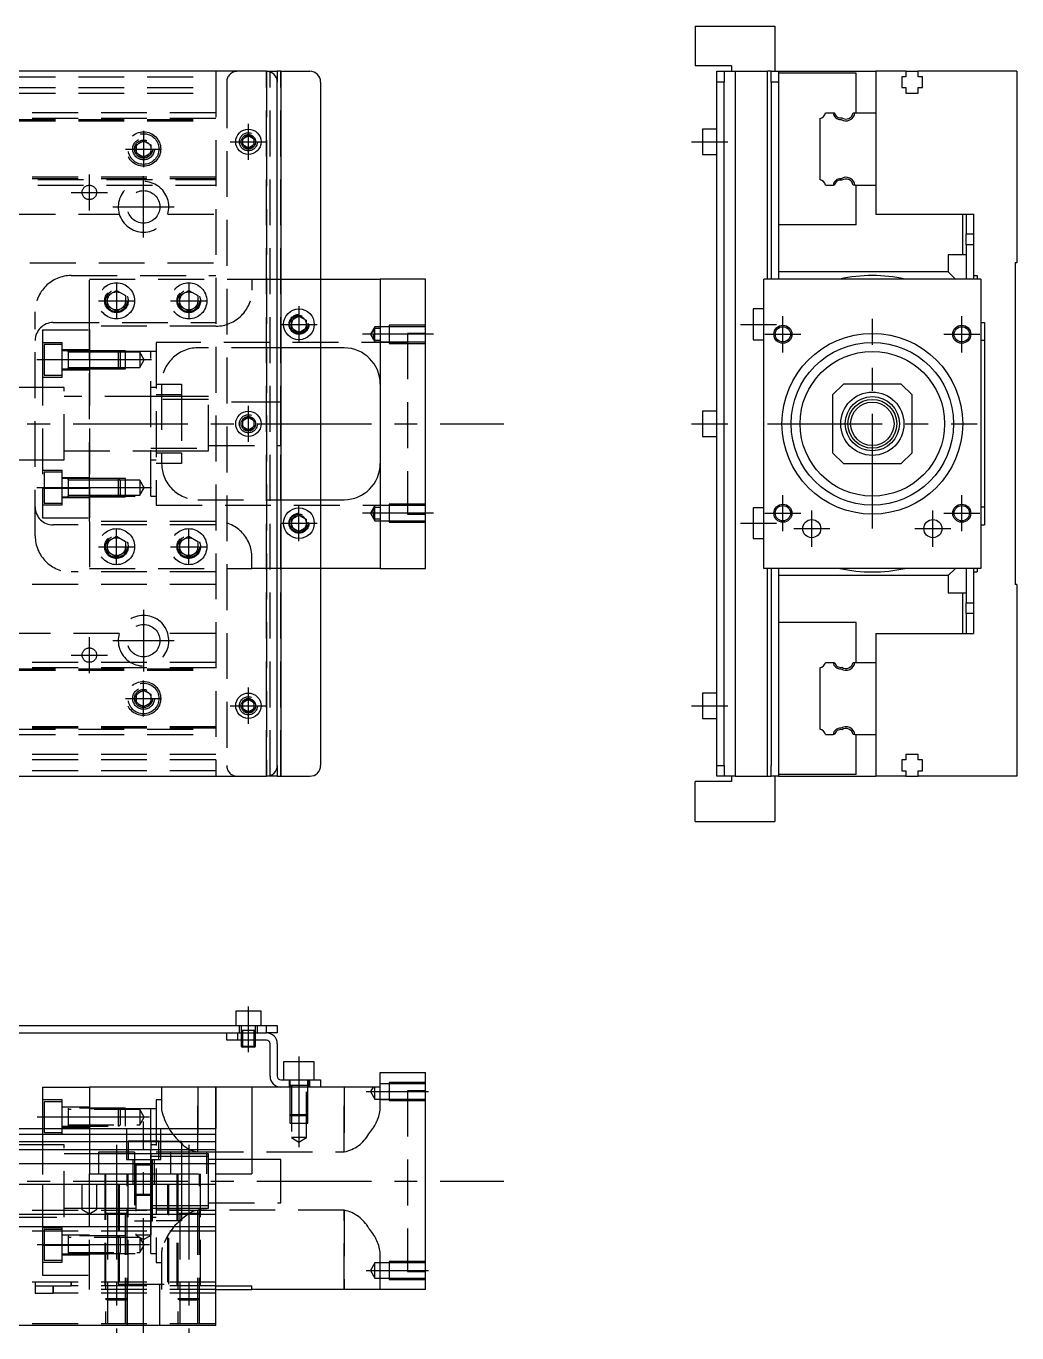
# Model space of a CAD drawing. Extents: x -29 to 639, y -285 to 112.
# Drawn here: x 364.5 to 638.7, y -251.5 to 110 of the extents above; entities that cross this region are included whole.
import ezdxf

# ---------------------------------------------------------------- set-up
doc = ezdxf.new("R2010")
doc.units = 0
doc.linetypes.add('CENTER', pattern=[50.8, 31.75, -6.35, 6.35, -6.35])
doc.linetypes.add('DASHED', pattern=[19.05, 12.7, -6.35])
doc.layers.get('0').update_dxf_attribs({"linetype": 'CONTINUOUS'})
doc.layers.add('CENTER', color=1, linetype='CENTER')

msp = doc.modelspace()

# ---------------------------------------------------------------- linework, layer by layer
at = {"color": 7, "linetype": 'CONTINUOUS'}
for p, q in [((549.68, 110), (549.68, 99)), ((549.68, 110), (571.68, 110)), ((571.68, 110), (571.68, 97.5)), ((559.68, 99), (549.68, 99)), ((559.68, 99), (559.68, 97.5)), ((431, 97.5), (3, 97.5)), ((431, 97.5), (434, 97.5)), ((434, 97.5), (434, 94.5)), ((435, 97.5), (434, 97.5)), ((434, -94.5), (434, 94.5)), ((435, 97.5), (435, -97.5)), ((435, 97.5), (443, 97.5)), ((446, 94.5), (446, -94.5)), ((555.68, 97.5), (557.68, 97.5)), ((555.68, 94.5), (555.68, 97.5)), ((557.68, 94.5), (555.68, 94.5)), ((555.68, -94.5), (555.68, 94.5)), ((557.68, 97.5), (557.68, 94.5)), ((557.68, 97.5), (560.68, 97.5)), ((557.68, -94.5), (557.68, 94.5)), ((560.68, 97.5), (560.68, -97.5)), ((560.68, 97.5), (569.68, 97.5)), ((569.68, 40), (569.68, 97.5)), ((570.68, 97.5), (569.68, 97.5)), ((570.68, 97.5), (572.68, 97.5)), ((570.68, 94.5), (570.68, 97.5)), ((572.68, 94.5), (570.68, 94.5)), ((570.68, 94.5), (570.68, 40)), ((572.68, 97.5), (572.68, 94.5)), ((572.68, 97.5), (599.68, 97.5)), ((594.18, 97), (572.68, 97)), ((572.68, 94.5), (572.68, 40)), ((594.18, 86), (594.18, 97)), ((599.68, 97.5), (599.68, 86)), ((607.98, 97.5), (599.68, 97.5)), ((607.98, 96), (606.83, 96)), ((606.83, 96), (606.83, 93)), ((607.98, 97.5), (611.38, 97.5)), ((607.98, 97.5), (607.98, 96)), ((611.38, 96), (611.38, 97.5)), ((638.68, 97.5), (611.38, 97.5)), ((612.53, 96), (611.38, 96)), ((612.53, 93), (612.53, 96)), ((638.68, 97.5), (638.68, 44.5)), ((606.83, 93), (607.98, 93)), ((607.98, 93), (607.98, 91.5)), ((607.98, 91.5), (611.38, 91.5)), ((611.38, 91.5), (611.38, 93)), ((611.38, 93), (612.53, 93)), ((584.18, 84.460392), (584.18, 67.539608)), ((585.719608, 86), (587.80154, 86)), ((587.80154, 86), (588.20668, 86)), ((593.357372, 86), (593.861934, 86)), ((593.861934, 86), (599.68, 86)), ((599.68, 86), (599.68, 66)), ((599.68, 86), (599.68, 66)), ((424.5, 78.866026), (426, 79.73205)), ((426, 79.73205), (427.5, 78.866026)), ((551.68, 81.5), (551.68, 78)), ((555.68, 81.5), (551.68, 81.5)), ((424.5, 77.133974), (424.5, 78.866026)), ((426, 76.26795), (424.5, 77.133974)), ((427.5, 77.133974), (426, 76.26795)), ((427.5, 78.866026), (427.5, 77.133974)), ((551.68, 78), (551.68, 74.5)), ((551.68, 74.5), (555.68, 74.5)), ((585.719608, 66), (587.80154, 66)), ((588.20668, 66), (587.80154, 66)), ((593.861934, 66), (593.357372, 66)), ((593.861934, 66), (599.68, 66)), ((594.18, 55), (594.18, 66)), ((599.68, 66), (599.68, 58)), ((599.68, 58), (626.68, 58)), ((623.68, 46.75), (623.68, 58)), ((624.68, 58), (624.68, 52.5)), ((626.68, 58), (626.68, 41)), ((594.18, 55), (572.68, 55)), ((624.68, 52.5), (626.68, 52.5)), ((624.68, 49.5), (624.68, 52.5)), ((626.68, 49.5), (624.68, 49.5)), ((624.68, 49.5), (624.68, 40)), ((619.68, 46.75), (619.68, 42.5)), ((624.68, 46.75), (619.68, 46.75)), ((638.68, 44.5), (638.18, 44.5)), ((638.18, 44.5), (638.18, -44.5)), ((446, 40), (462.5, 40)), ((462.5, 40), (462.5, -40)), ((475, 40), (462.5, 40)), ((475, -40), (475, 40)), ((568.68, -40), (568.68, 40)), ((628.68, 40), (568.68, 40)), ((619.68, 42), (572.68, 42)), ((619.68, 42.5), (619.68, 42)), ((621.68, 40), (619.68, 42)), ((626.68, 41), (627.68, 41)), ((626.68, 41), (626.68, 40)), ((627.68, 41), (627.68, 40)), ((628.68, 40), (628.68, -40)), ((438, 28.6547), (440, 29.809402)), ((440, 29.809402), (442, 28.6547)), ((565.68, 31.75), (565.68, 27.5)), ((568.68, 31.75), (565.68, 31.75)), ((438, 26.3453), (438, 28.6547)), ((440, 25.190598), (438, 26.3453)), ((442, 26.3453), (440, 25.190598)), ((442, 28.6547), (442, 26.3453)), ((565.68, 27.5), (565.68, 23.25)), ((628.68, 28), (629.68, 28)), ((629.68, 28), (629.68, -28)), ((565.68, 23.25), (568.68, 23.25)), ((629.68, 23), (628.68, 23)), ((452.5, 21), (446, 21)), ((590.68, 11), (587.68, 8)), ((606.68, 11), (590.68, 11)), ((609.68, 8), (606.68, 11)), ((587.68, 8), (587.68, -8)), ((609.68, -8), (609.68, 8)), ((424.5, 0.866026), (426, 1.73205)), ((424.5, -0.866026), (424.5, 0.866026)), ((426, 1.73205), (427.5, 0.866026)), ((427.5, 0.866026), (427.5, -0.866026)), ((551.68, 3.5), (551.68, 0)), ((555.68, 3.5), (551.68, 3.5)), ((426, -1.73205), (424.5, -0.866026)), ((427.5, -0.866026), (426, -1.73205)), ((551.68, 0), (551.68, -3.5)), ((551.68, -3.5), (555.68, -3.5)), ((587.68, -8), (590.68, -11)), ((606.68, -11), (609.68, -8)), ((590.68, -11), (606.68, -11)), ((446, -21), (452.5, -21)), ((438, -26.3453), (440, -25.190598)), ((440, -25.190598), (442, -26.3453)), ((565.68, -23.25), (565.68, -27.5)), ((568.68, -23.25), (565.68, -23.25)), ((628.68, -23), (629.68, -23)), ((438, -28.6547), (438, -26.3453)), ((440, -29.809402), (438, -28.6547)), ((442, -28.6547), (440, -29.809402)), ((442, -26.3453), (442, -28.6547)), ((565.68, -27.5), (565.68, -31.75)), ((628.68, -28), (629.68, -28)), ((565.68, -31.75), (568.68, -31.75)), ((462.5, -40), (446, -40)), ((462.5, -40), (475, -40)), ((628.68, -40), (568.68, -40)), ((569.68, -97.5), (569.68, -40)), ((570.68, -40), (570.68, -94.5)), ((572.68, -40), (572.68, -94.5)), ((619.68, -42), (572.68, -42)), ((619.68, -42), (621.68, -40)), ((619.68, -42), (619.68, -42.5)), ((619.68, -42.5), (619.68, -46.75)), ((624.68, -40), (624.68, -49.5)), ((626.28, -39.999994), (626.28, -40.000852)), ((626.68, -40), (626.68, -41)), ((626.68, -41), (626.68, -58)), ((626.68, -41), (627.68, -41)), ((627.68, -40), (627.68, -41)), ((619.68, -46.75), (624.68, -46.75)), ((623.68, -58), (623.68, -46.75)), ((638.68, -44.5), (638.18, -44.5)), ((638.68, -44.5), (638.68, -97.5)), ((624.68, -49.5), (626.68, -49.5)), ((624.68, -52.5), (624.68, -49.5)), ((626.68, -52.5), (624.68, -52.5)), ((624.68, -52.5), (624.68, -58)), ((594.18, -55), (572.68, -55)), ((594.18, -66), (594.18, -55)), ((599.68, -58), (599.68, -66)), ((599.68, -58), (626.68, -58)), ((584.18, -67.539608), (584.18, -84.460392)), ((585.719608, -66), (587.80154, -66)), ((587.80154, -66), (588.20668, -66)), ((593.357372, -66), (593.861934, -66)), ((593.861934, -66), (599.68, -66)), ((599.68, -66), (599.68, -86)), ((599.68, -66), (599.68, -86)), ((551.68, -74.5), (551.68, -78)), ((555.68, -74.5), (551.68, -74.5)), ((424.5, -77.133974), (426, -76.26795)), ((424.5, -78.866026), (424.5, -77.133974)), ((426, -79.73205), (424.5, -78.866026)), ((426, -76.26795), (427.5, -77.133974)), ((427.5, -78.866026), (426, -79.73205)), ((427.5, -77.133974), (427.5, -78.866026)), ((551.68, -78), (551.68, -81.5)), ((551.68, -81.5), (555.68, -81.5)), ((585.719608, -86), (587.80154, -86)), ((588.20668, -86), (587.80154, -86)), ((593.861934, -86), (593.357372, -86)), ((593.861934, -86), (599.68, -86)), ((594.18, -97), (594.18, -86)), ((599.68, -86), (599.68, -97.5)), ((607.98, -93), (606.83, -93)), ((606.83, -93), (606.83, -96)), ((611.38, -91.5), (607.98, -91.5)), ((607.98, -91.5), (607.98, -93)), ((611.38, -93), (611.38, -91.5)), ((612.53, -93), (611.38, -93)), ((612.53, -96), (612.53, -93)), ((3, -97.5), (431, -97.5)), ((434, -97.5), (431, -97.5)), ((434, -94.5), (434, -97.5)), ((434, -97.5), (435, -97.5)), ((435, -97.5), (443, -97.5)), ((555.68, -94.5), (557.68, -94.5)), ((555.68, -97.5), (555.68, -94.5)), ((557.68, -97.5), (555.68, -97.5)), ((557.68, -94.5), (557.68, -97.5)), ((560.68, -97.5), (557.68, -97.5)), ((559.68, -97.5), (559.68, -99)), ((560.68, -97.5), (569.68, -97.5)), ((569.68, -97.5), (570.68, -97.5)), ((570.68, -97.5), (570.68, -94.5)), ((572.68, -97.5), (570.68, -97.5)), ((571.68, -97.5), (571.68, -110)), ((572.68, -94.5), (572.68, -97.5)), ((594.18, -97), (572.68, -97)), ((572.68, -97.5), (599.68, -97.5)), ((607.98, -97.5), (599.68, -97.5)), ((606.83, -96), (607.98, -96)), ((607.98, -96), (607.98, -97.5)), ((607.98, -97.5), (611.38, -97.5)), ((611.38, -97.5), (611.38, -96)), ((611.38, -96), (612.53, -96)), ((638.68, -97.5), (611.38, -97.5)), ((549.68, -110), (549.68, -99)), ((559.68, -99), (549.68, -99)), ((549.68, -110), (571.68, -110)), ((429.5, -162.49), (422.5, -162.49)), ((422.5, -162.49), (422.5, -166.49)), ((429.5, -166.49), (429.5, -162.49)), ((317, -166.49), (431, -166.49)), ((317, -168.49), (423, -168.49)), ((420, -170.49), (420, -168.49)), ((423, -168.49), (431, -168.49)), ((423, -168.49), (423, -170.49)), ((423, -168.49), (431, -168.49)), ((431, -168.49), (431, -166.49)), ((431, -166.49), (434, -166.49)), ((434, -168.49), (431, -168.49)), ((434, -166.49), (434, -168.49)), ((423, -170.49), (420, -170.49)), ((431, -170.49), (423, -170.49)), ((424, -170.49002), (424, -172.14)), ((424, -172.14), (428, -172.14)), ((424, -172.14), (424.35, -172.49)), ((427.65, -172.49), (424.35, -172.49)), ((427.65, -172.49), (428, -172.14)), ((428, -172.14), (428, -170.49002)), ((432, -180.49), (432, -171.49)), ((434, -171.49), (434, -180.49)), ((444.25, -176.49), (435.75, -176.49)), ((435.75, -176.49), (435.75, -181.49)), ((444.25, -181.49), (444.25, -176.49)), ((462.5, -179.49), (475, -179.49)), ((462.5, -183.49), (462.5, -179.49)), ((475, -239.49), (475, -179.49)), ((369, -183.49), (382, -183.49)), ((369, -183.49), (369, -191.70658)), ((382, -183.49), (382, -194.99)), ((417, -183.49), (382, -183.49)), ((417, -194.99), (417, -183.49)), ((427, -183.49), (417, -183.49)), ((427, -183.49), (427, -207.49)), ((435, -183.49), (427, -183.49)), ((435, -181.49), (443, -181.49)), ((443, -183.49), (435, -183.49)), ((443, -183.49), (443, -181.49)), ((443, -181.49), (446, -181.49)), ((446, -183.49), (443, -183.49)), ((446, -181.49), (446, -183.49)), ((462.5, -183.49), (446, -183.49)), ((310.5, -194.99), (417, -194.99)), ((369, -191.70658), (369, -194.99)), ((369, -191.70658), (382, -191.70658)), ((417, -249.49), (417, -194.99)), ((310.5, -196.529608), (417, -196.529608)), ((417, -198.61154), (310.5, -198.61154)), ((417, -200.826666), (310.5, -200.826666)), ((399, -201.989994), (399, -216.990006)), ((310.5, -204.671934), (417, -204.671934)), ((400.5, -202.74), (399, -202.74)), ((401.25, -202.74), (400.5, -202.74)), ((404.5, -202.74), (401.25, -202.74)), ((407.5, -202.74), (404.5, -202.74)), ((414.5, -202.74), (407.5, -202.74)), ((415, -202.74), (414.5, -202.74)), ((399, -209.49), (399, -216.990006)), ((417, -207.49), (427, -207.49)), ((417, -210.49), (17, -210.49)), ((399, -216.24), (415, -216.24)), ((417, -218.79), (17, -218.79)), ((417, -222.19), (17, -222.19)), ((417, -238.49), (427, -238.49)), ((427, -239.49), (427, -238.49)), ((417, -239.49), (427, -239.49)), ((475, -239.49), (427, -239.49)), ((417, -249.49), (17, -249.49))]:
    msp.add_line(p, q, dxfattribs=at)
at = {"color": 3, "linetype": 'DASHED'}
for p, q in [((17, 96), (417, 96)), ((417, 97.5), (417, -97.5)), ((420, 94.5), (420, -94.5)), ((431, -97.5), (431, 97.5)), ((431, 97.5), (431, -97.5)), ((432, -97.5), (432, 97.5)), ((435, -97.5), (435, 97.5)), ((17, 93), (417, 93)), ((17, 91.5), (417, 91.5)), ((17, 84.204452), (417, 84.204452)), ((17, 84.2), (417, 84.2)), ((17, 83.8), (417, 83.8)), ((417, 86), (291.5, 86)), ((417, 84.460392), (291.5, 84.460392)), ((394.5, 76), (394.518502, 76.303588)), ((395, 77.1547), (397, 78.309402)), ((395, 74.8453), (395, 77.1547)), ((397, 78.309402), (399, 77.1547)), ((399, 77.1547), (399, 74.8453)), ((424, 78), (424.030168, 78.346066)), ((397, 73.690598), (395, 74.8453)), ((399, 74.8453), (397, 73.690598)), ((417, 68.2), (17, 68.2)), ((417, 67.8), (17, 67.8)), ((417, 67.795548), (17, 67.795548)), ((291.5, 67.539608), (417, 67.539608)), ((291.5, 66), (417, 66)), ((283.708204, 58), (390.291796, 58)), ((403.708204, 58), (417, 58)), ((22.640312, 44.5), (417, 44.5)), ((377, 41), (417, 41)), ((382, 27), (382, 40)), ((382, 40), (427, 40)), ((427, 40), (427, 37)), ((427, 40), (434, 40)), ((434, 40), (446, 40)), ((387, 35.443376), (389.5, 36.886752)), ((389.5, 36.886752), (392, 35.443376)), ((407, 35.443376), (409.5, 36.886752)), ((409.5, 36.886752), (412, 35.443376)), ((386.5, 34), (386.520026, 34.346056)), ((387, 32.556624), (387, 35.443376)), ((389.5, 31.113248), (387, 32.556624)), ((392, 32.556624), (389.5, 31.113248)), ((392, 35.443376), (392, 32.556624)), ((406.5, 34), (406.520026, 34.346056)), ((407, 32.556624), (407, 35.443376)), ((409.5, 31.113248), (407, 32.556624)), ((412, 32.556624), (409.5, 31.113248)), ((412, 35.443376), (412, 32.556624)), ((367, -31), (367, 31)), ((369, 26), (382, 26)), ((369, 26), (369, 17.78342)), ((372, 28), (417, 28)), ((417, 27), (382, 27)), ((382, 17.78342), (382, 27)), ((382, 26), (382, 17.78342)), ((442.483582, 27.786038), (442.5, 27.5)), ((461, 26.848738), (459.787564, 24.748738)), ((460.560666, 25.226886), (460.663852, 25.611128)), ((460.663852, 25.611128), (460.802956, 25.985522)), ((460.802956, 25.985522), (461, 26.435254)), ((461, 26.435254), (461, 26.848738)), ((465, 26.848738), (461, 26.848738)), ((461, 23.06222), (461, 26.435794)), ((461, 26.435254), (462.5, 26.435254)), ((465, 27.248732), (465, 22.248742)), ((475, 27.248732), (465, 27.248732)), ((475, 26.848738), (465, 26.848738)), ((374.5, 22.42767), (369, 22.42767)), ((369.5, 21.92767), (369.5, 13.42767)), ((374.5, 21.92767), (369.5, 21.92767)), ((374.5, 12.92767), (374.5, 22.42767)), ((400.5, 22.5), (400.5, -22.5)), ((470, 22.5), (400.5, 22.5)), ((459.787564, 24.748738), (461, 22.648738)), ((461, 22.648738), (461, 23.06222)), ((462.5, 23.06222), (461, 23.06222)), ((461, 22.648738), (465, 22.648738)), ((465, 22.648738), (475, 22.648738)), ((465, 22.248742), (475, 22.248742)), ((470, 25), (470, -25)), ((475, 25), (470, 25)), ((382, 20.42767), (374.5, 20.42767)), ((376.105, 20.17767), (374.5, 20.17767)), ((381.99998, 20.17767), (376.095, 20.17767)), ((376.1, 20.177674), (376.1, 15.177664)), ((376.1, 20.17767), (376.1, 19.92022)), ((376.1, 19.920202), (376.1, 20.17767)), ((381.99998, 19.77767), (376.1, 19.77767)), ((390.1, 20.17767), (382, 20.17767)), ((390.1, 20.177664), (382, 20.177664)), ((399, 20), (382, 20)), ((399, 20), (382, 20)), ((390.5, 19.77767), (382, 19.77767)), ((390.5, 19.77767), (382, 19.77767)), ((390.1, 15.17767), (390.1, 20.17767)), ((390.5, 19.77767), (390.1, 20.17767)), ((392, 20.177664), (390.10002, 20.177664)), ((390.5, 19.77767), (390.5, 15.57767)), ((392, 19.77767), (390.50002, 19.77767)), ((392, 15.177674), (392, 20.177664)), ((396, 19.77767), (392, 19.77767)), ((396, 19.77767), (396, 15.57767)), ((397.212436, 17.67767), (396, 19.77767)), ((399, -20), (399, 20)), ((400.5, 20), (399, 20)), ((434, 21), (412, 21)), ((446, 21), (434, 21)), ((369, 17.78342), (369, -17.78342)), ((369, 17.78342), (382, 17.78342)), ((374.5, 15.17767), (376.105, 15.17767)), ((374.5, 14.92767), (382, 14.92767)), ((376.095, 15.17767), (381.99998, 15.17767)), ((376.1, 15.57767), (381.99998, 15.57767)), ((376.1, 15.17767), (376.1, 15.435118)), ((376.1, 15.435068), (376.1, 15.17767)), ((382, 17.78342), (382, -17.78342)), ((382, -17.78342), (382, 17.78342)), ((382, 15.57767), (390.5, 15.57767)), ((382, 15.57767), (390.5, 15.57767)), ((382, 15.177674), (390.1, 15.177674)), ((382, 15.17767), (390.1, 15.17767)), ((390.1, 15.17767), (390.5, 15.57767)), ((390.10002, 15.177674), (392, 15.177674)), ((390.50002, 15.57767), (392, 15.57767)), ((392, 15.57767), (396, 15.57767)), ((396, 15.57767), (397.212436, 17.67767)), ((369, 12.92767), (374.5, 12.92767)), ((369.5, 13.42767), (374.5, 13.42767)), ((400.5, 11), (407.5, 11)), ((402, 11), (402, -11)), ((407.5, 11), (407.5, 8)), ((369, 10), (359.995, 10)), ((375, 10), (369, 10)), ((375, 10), (369, 10)), ((375, -10), (375, 10)), ((375, -10), (375, 10)), ((399.005, 7.5), (375, 7.5)), ((398.995, 7.5), (375, 7.5)), ((407.5, 7.5), (398.995, 7.5)), ((399.005, 7.5), (398.995, 7.5)), ((400.5, 10), (399, 10)), ((407.5, 7.5), (399.005, 7.5)), ((407.5, 8), (400.5, 8)), ((407.5, 8), (407.5, -8)), ((415, 7.5), (407.5, 7.5)), ((415, -7.5), (415, 7.5)), ((415, 6.75), (399, 6.75)), ((434, 6), (415, 6)), ((435, 6), (434, 6)), ((435, -6), (435, 6)), ((427.973226, 0.326156), (428, 0)), ((399, -6.75), (415, -6.75)), ((415, -6), (434, -6)), ((434, -6), (435, -6)), ((359.995, -10), (369, -10)), ((369, -10), (375, -10)), ((369, -10), (375, -10)), ((375, -7.5), (399.005, -7.5)), ((375, -7.5), (398.995, -7.5)), ((398.995, -7.5), (407.5, -7.5)), ((398.995, -7.5), (399.005, -7.5)), ((399, -10), (400.5, -10)), ((399.005, -7.5), (407.5, -7.5)), ((400.5, -8), (407.5, -8)), ((407.5, -7.5), (415, -7.5)), ((407.5, -8), (407.5, -11)), ((374.5, -12.92767), (369, -12.92767)), ((369.5, -13.42767), (369.5, -21.92767)), ((374.5, -13.42767), (369.5, -13.42767)), ((374.5, -22.42767), (374.5, -12.92767)), ((407.5, -11), (400.5, -11)), ((369, -17.78342), (382, -17.78342)), ((369, -17.78342), (369, -26)), ((382, -14.92767), (374.5, -14.92767)), ((376.105, -15.17767), (374.5, -15.17767)), ((381.99998, -15.17767), (376.095, -15.17767)), ((376.1, -15.177664), (376.1, -20.177674)), ((376.1, -15.177664), (376.1, -20.177674)), ((376.1, -15.17767), (376.1, -15.435118)), ((376.1, -15.435136), (376.1, -15.17767)), ((381.99998, -15.57767), (376.1, -15.57767)), ((390.1, -15.17767), (382, -15.17767)), ((390.1, -15.177674), (382, -15.177674)), ((390.5, -15.57767), (382, -15.57767)), ((390.5, -15.57767), (382, -15.57767)), ((382, -17.78342), (382, -26)), ((382, -27), (382, -17.78342)), ((390.1, -20.17767), (390.1, -15.17767)), ((390.5, -15.57767), (390.1, -15.17767)), ((392, -15.177674), (390.10002, -15.177674)), ((390.5, -15.57767), (390.5, -19.77767)), ((392, -15.57767), (390.50002, -15.57767)), ((392, -20.177664), (392, -15.177674)), ((396, -15.57767), (392, -15.57767)), ((396, -15.57767), (396, -19.77767)), ((397.212436, -17.67767), (396, -15.57767)), ((396, -19.77767), (397.212436, -17.67767)), ((374.5, -20.17767), (376.105, -20.17767)), ((374.5, -20.42767), (382, -20.42767)), ((376.095, -20.17767), (381.99998, -20.17767)), ((376.1, -19.77767), (381.99998, -19.77767)), ((376.1, -20.17767), (376.1, -19.92022)), ((376.1, -19.920272), (376.1, -20.17767)), ((382, -19.77767), (390.5, -19.77767)), ((382, -19.77767), (390.5, -19.77767)), ((382, -20), (399, -20)), ((382, -20), (399, -20)), ((382, -20.177664), (390.1, -20.177664)), ((382, -20.17767), (390.1, -20.17767)), ((390.1, -20.17767), (390.5, -19.77767)), ((390.10002, -20.177664), (392, -20.177664)), ((390.50002, -19.77767), (392, -19.77767)), ((392, -19.77767), (396, -19.77767)), ((399, -20), (400.5, -20)), ((412, -21), (434, -21)), ((434, -21), (446, -21)), ((369, -22.42767), (374.5, -22.42767)), ((369.5, -21.92767), (374.5, -21.92767)), ((400.5, -22.5), (470, -22.5)), ((461, -22.648738), (459.787564, -24.748738)), ((459.787564, -24.748738), (461, -26.848738)), ((460.516436, -24.586132), (460.560666, -24.27059)), ((460.560666, -24.27059), (460.663852, -23.886348)), ((460.663852, -23.886348), (460.802956, -23.511954)), ((460.802956, -23.511954), (461, -23.06222)), ((461, -23.06222), (461, -22.648738)), ((465, -22.648738), (461, -22.648738)), ((461, -26.435254), (461, -23.06168)), ((461, -23.06222), (462.5, -23.06222)), ((465, -22.248742), (465, -27.248732)), ((475, -22.248742), (465, -22.248742)), ((475, -22.648738), (465, -22.648738)), ((470, -25), (475, -25)), ((369, -26), (382, -26)), ((417, -28), (372, -28)), ((417, -27), (382, -27)), ((382, -27), (382, -40)), ((442.483582, -27.213962), (442.5, -27.5)), ((461, -26.848738), (461, -26.435254)), ((462.5, -26.435254), (461, -26.435254)), ((461, -26.848738), (465, -26.848738)), ((465, -26.848738), (475, -26.848738)), ((465, -27.248732), (475, -27.248732)), ((387, -32.556624), (389.5, -31.113248)), ((389.5, -31.113248), (392, -32.556624)), ((407, -32.556624), (409.5, -31.113248)), ((409.5, -31.113248), (412, -32.556624)), ((386.5, -34), (386.520026, -33.653944)), ((387, -35.443376), (387, -32.556624)), ((389.5, -36.886752), (387, -35.443376)), ((392, -35.443376), (389.5, -36.886752)), ((392, -32.556624), (392, -35.443376)), ((406.5, -34), (406.520026, -33.653944)), ((407, -35.443376), (407, -32.556624)), ((409.5, -36.886752), (407, -35.443376)), ((412, -35.443376), (409.5, -36.886752)), ((412, -32.556624), (412, -35.443376)), ((427, -40), (427, -37)), ((417, -41), (377, -41)), ((382, -40), (427, -40)), ((434, -40), (427, -40)), ((446, -40), (434, -40)), ((417, -44.5), (22.640312, -44.5)), ((390.291796, -58), (283.708204, -58)), ((417, -58), (403.708204, -58)), ((17, -67.795548), (417, -67.795548)), ((17, -67.8), (417, -67.8)), ((17, -68.2), (417, -68.2)), ((417, -66), (291.5, -66)), ((417, -67.539608), (291.5, -67.539608)), ((394.5, -76), (394.518502, -75.696412)), ((395, -74.8453), (397, -73.690598)), ((395, -77.1547), (395, -74.8453)), ((397, -73.690598), (399, -74.8453)), ((399, -74.8453), (399, -77.1547)), ((397, -78.309402), (395, -77.1547)), ((399, -77.1547), (397, -78.309402)), ((427.973226, -77.673844), (428, -78)), ((417, -83.8), (17, -83.8)), ((417, -84.2), (17, -84.2)), ((417, -84.204452), (17, -84.204452)), ((17, -84.460392), (417, -84.460392)), ((17, -86), (417, -86)), ((417, -91.5), (17, -91.5)), ((417, -93), (17, -93)), ((417, -96), (17, -96)), ((423.5, -166.49), (423.5, -168.49)), ((428.000006, -167.89), (423.999994, -167.89)), ((424, -166.49), (424, -170.49)), ((424.000006, -168.49), (424.000006, -170.49)), ((424.35, -167.89), (424.35, -170.49)), ((427.65, -170.49), (427.65, -167.89)), ((427.999994, -170.49), (427.999994, -168.49)), ((428, -170.49), (428, -166.49)), ((428.5, -168.49), (428.5, -166.49)), ((402, -183.49), (402, -189.862214)), ((412, -201.412252), (412, -183.49)), ((412, -183.49), (412, -201.412252)), ((417, -183.49), (417, -194.99)), ((437.25, -181.49), (437.25, -183.49)), ((442.500006, -183.09), (437.499994, -183.09)), ((437.500006, -181.49), (437.500006, -193.49)), ((437.9, -183.09), (437.9, -197.49)), ((442.1, -197.49), (442.1, -183.09)), ((442.499994, -193.49), (442.499994, -181.49)), ((442.75, -183.49), (442.75, -181.49)), ((452.5, -183.49), (452.5, -201.412252)), ((452.5, -201.412252), (452.5, -183.49)), ((460.509982, -183.49), (459.787564, -184.741262)), ((461, -186.841262), (461, -183.49)), ((465, -182.641262), (462.5, -182.641262)), ((462.5, -189.862214), (462.5, -183.49)), ((465, -182.241268), (465, -187.241258)), ((475, -182.241268), (465, -182.241268)), ((475, -182.641262), (465, -182.641262)), ((374.5, -187.06233), (369, -187.06233)), ((369.5, -187.56233), (369.5, -191.81233)), ((374.5, -187.56233), (369.5, -187.56233)), ((374.5, -196.56233), (374.5, -187.06233)), ((400.5, -186.99), (400.5, -231.99)), ((402, -186.99), (400.5, -186.99)), ((459.787564, -184.741262), (461, -186.841262)), ((461, -186.841262), (465, -186.841262)), ((470, -186.99), (462.5, -186.99)), ((465, -186.841262), (475, -186.841262)), ((465, -187.241258), (475, -187.241258)), ((470, -184.49), (470, -234.49)), ((475, -184.49), (470, -184.49)), ((382, -189.06233), (374.5, -189.06233)), ((392, -189.312336), (374.5, -189.312336)), ((376.1, -189.312326), (376.1, -194.312336)), ((396, -189.71233), (376.1, -189.71233)), ((390.27767, -189.49), (382, -189.49)), ((390.1, -191.81233), (390.1, -189.31233)), ((390.5, -189.71233), (390.1, -189.31233)), ((392, -189.49), (390.27767, -189.49)), ((390.5, -189.71233), (390.50002, -193.91233)), ((392, -194.312326), (392, -189.312336)), ((399, -189.49), (392, -189.49)), ((396, -189.71233), (396, -193.91233)), ((397.212436, -191.81233), (396, -189.71233)), ((399, -198.49), (399, -189.49)), ((400.5, -189.49), (399, -189.49)), ((437.5, -191.09), (442.5, -191.09)), ((437.5, -191.09), (437.9, -191.49)), ((442.1, -191.49), (437.9, -191.49)), ((442.1, -191.49), (442.5, -191.09)), ((369, -194.99), (369, -210.49)), ((369.5, -191.81233), (369.5, -194.99)), ((369.5, -194.99), (369.5, -196.06233)), ((374.5, -194.312326), (392, -194.312326)), ((374.5, -194.56233), (382, -194.56233)), ((376.1, -193.91233), (396, -193.91233)), ((382, -194.99), (382, -207.49)), ((390.1, -194.31233), (390.1, -191.81233)), ((390.1, -194.31233), (390.5, -193.91233)), ((392.25, -194.99), (392.25, -203.49)), ((396, -193.91233), (397.212436, -191.81233)), ((401.75, -203.49), (401.75, -194.99)), ((437.500006, -193.49), (442.499994, -193.49)), ((369, -196.56233), (374.5, -196.56233)), ((369.5, -196.06233), (374.5, -196.06233)), ((401.25, -198.49), (392.75, -198.49)), ((392.75, -198.49), (392.75, -203.49)), ((399, -198.49), (399, -200.99)), ((401.25, -198.49), (407.5, -198.49)), ((401.25, -203.49), (401.25, -198.49)), ((407.5, -198.49), (407.5, -201.49)), ((440, -197.49), (437.9, -197.49)), ((437.9, -197.49), (440, -198.702436)), ((442.1, -197.49), (440, -197.49)), ((440, -198.702436), (442.1, -197.49)), ((375, -199.49), (360, -199.49)), ((375, -219.49), (375, -199.49)), ((382, -201.99), (375, -201.99)), ((384.5, -201.99), (382, -201.99)), ((392.75, -201.49), (384.5, -201.49)), ((384.5, -201.49), (384.5, -207.49)), ((392.75, -201.99), (384.5, -201.99)), ((394.5, -201.49), (392.75, -201.49)), ((394.5, -201.99), (392.75, -201.99)), ((394.5, -201.49), (394.5, -207.49)), ((399, -201.99), (394.5, -201.99)), ((399, -201.99), (398.995, -201.99)), ((400.5, -199.49), (399, -199.49)), ((399, -203.49), (399, -200.99)), ((400.5, -201.99), (399, -201.99)), ((399.005, -201.99), (399, -201.99)), ((401.25, -201.49), (400.5, -201.49)), ((401.25, -201.99), (400.5, -201.99)), ((404.5, -201.49), (401.25, -201.49)), ((404.5, -201.99), (401.25, -201.99)), ((414.5, -201.49), (404.5, -201.49)), ((404.5, -201.49), (404.5, -207.49)), ((407.5, -201.99), (404.5, -201.99)), ((407.5, -201.49), (407.5, -207.49)), ((414.5, -201.99), (407.5, -201.99)), ((412, -201.412252), (452.5, -201.412252)), ((414.5, -207.49), (414.5, -201.49)), ((415, -201.99), (414.5, -201.99)), ((415, -207.49), (415, -201.99)), ((392.25, -203.49), (401.75, -203.49)), ((394, -203.49), (394, -210.49)), ((399.500006, -205.09), (394.499994, -205.09)), ((394.500006, -203.49), (394.500006, -220.49)), ((394.9, -205.09), (394.9, -224.49)), ((399, -205.088864), (399, -203.49)), ((399, -207.49), (399, -205.088864)), ((399.1, -224.49), (399.1, -205.09)), ((399.499994, -220.49), (399.499994, -203.49)), ((399.5, -205.09), (399.5, -203.49)), ((399.5, -210.48998), (399.5, -205.09)), ((400, -210.49), (400, -203.49)), ((400, -210.49), (400, -203.49)), ((417, -203.49), (415, -203.49)), ((427, -203.49), (417, -203.49)), ((435, -203.49), (427, -203.49)), ((435, -209.49), (435, -203.49)), ((375, -210.49), (375, -209.49)), ((382, -210.49), (382, -207.49)), ((382, -207.49), (394.5, -207.49)), ((386.25, -207.49), (386.25, -238.49)), ((386.500006, -207.49), (386.500006, -248.99)), ((392.499994, -248.99), (392.499994, -207.49)), ((392.75, -238.49), (392.75, -207.49)), ((394.5, -207.49), (394.9, -207.49)), ((394.9, -207.49), (399.1, -207.49)), ((399, -209.49), (399, -207.49)), ((399, -210.49), (399, -209.49)), ((399.1, -207.49), (399.5, -207.49)), ((399.5, -207.49), (417, -207.49)), ((406.25, -207.49), (406.25, -238.49)), ((406.500006, -207.49), (406.500006, -248.99)), ((407.5, -207.49), (407.5, -217.49)), ((412.499994, -248.99), (412.499994, -207.49)), ((412.75, -238.49), (412.75, -207.49)), ((415, -209.49), (415, -207.49)), ((415, -216.99), (415, -209.49)), ((435, -215.49), (435, -209.49)), ((369, -210.49), (369, -218.79)), ((380, -217.49), (380, -210.49)), ((382, -218.79), (382, -210.49)), ((384, -210.49), (384, -217.49)), ((390, -210.49), (390, -237.99)), ((390.291796, -210.49), (390.291796, -237.49)), ((394.5, -213.09), (399.5, -213.09)), ((394.5, -213.09), (394.9, -213.49)), ((399, -217.49), (399, -210.49)), ((399.1, -213.49), (399.5, -213.09)), ((403.708204, -237.49), (403.708204, -210.49)), ((404, -237.99), (404, -210.49)), ((399.1, -213.49), (394.9, -213.49)), ((415, -215.49), (435, -215.49)), ((417, -217.64), (17, -217.64)), ((360.291796, -219.49), (375, -219.49)), ((369, -218.79), (369, -222.19)), ((375, -216.99), (382, -216.99)), ((382, -218.6447), (380, -217.49)), ((382, -216.99), (399.005, -216.99)), ((384, -217.49), (382, -218.6447)), ((382, -222.19), (382, -218.79)), ((386.5, -218.49), (386.84965, -218.49)), ((386.849602, -218.49), (386.5, -218.49)), ((392.15035, -218.49), (386.849602, -218.49)), ((387, -218.49), (387, -248.99)), ((392, -248.99), (392, -218.49)), ((392.150204, -218.49), (392.5, -218.49)), ((392.5, -218.49), (392.15035, -218.49)), ((394.500006, -220.49), (399.499994, -220.49)), ((395, -217.49), (399, -217.49)), ((398.995, -216.99), (407.5, -216.99)), ((399, -229.49), (399, -217.49)), ((399, -219.49), (400.5, -219.49)), ((399.005, -216.99), (407.5, -216.99)), ((400.5, -217.49), (407.5, -217.49)), ((407.5, -220.49), (400.5, -220.49)), ((412.500006, -218.49), (406.499994, -218.49)), ((407, -218.49), (407, -248.99)), ((407.5, -216.99), (415, -216.99)), ((407.5, -217.49), (407.5, -220.49)), ((412, -217.567748), (411.255708, -217.63949)), ((411.25719, -217.639206), (412, -217.567748)), ((452.5, -217.567748), (412, -217.567748)), ((412, -218.48998), (412, -217.567748)), ((412, -248.99), (412, -218.49)), ((452.5, -217.567748), (452.5, -239.49)), ((452.5, -239.49), (452.5, -217.567748)), ((417, -223.34), (17, -223.34)), ((369, -222.19), (369, -227.27342)), ((374.5, -222.41767), (369, -222.41767)), ((369.5, -222.91767), (369.5, -231.41767)), ((373.708204, -222.91767), (369.5, -222.91767)), ((374.5, -222.91767), (373.708204, -222.91767)), ((374.5, -231.91767), (374.5, -222.41767)), ((382, -238.49), (382, -222.19)), ((369, -227.27342), (369, -235.49)), ((369, -227.27342), (373.708204, -227.27342)), ((373.708204, -227.27342), (382, -227.27342)), ((382, -224.41767), (374.5, -224.41767)), ((392, -224.667674), (374.5, -224.667674)), ((376.1, -224.66767), (376.1, -229.66767)), ((396, -225.06767), (376.1, -225.06767)), ((390.1, -227.16767), (390.1, -224.66767)), ((390.5, -225.06767), (390.1, -224.66767)), ((390.1, -229.66767), (390.1, -227.16767)), ((390.5, -225.06767), (390.5, -227.16767)), ((390.5, -227.16767), (390.5, -229.26767)), ((399.1, -224.49), (394.9, -224.49)), ((394.9, -224.49), (397, -225.702436)), ((396, -225.06767), (396, -229.26767)), ((397.212436, -227.16767), (396, -225.06767)), ((396, -229.26767), (397.212436, -227.16767)), ((397, -225.702436), (399.1, -224.49)), ((374.5, -229.667664), (392, -229.667664)), ((374.5, -229.91767), (382, -229.91767)), ((376.1, -229.26767), (396, -229.26767)), ((382, -229.49), (399, -229.49)), ((390.1, -229.66767), (390.5, -229.26767)), ((399, -229.49), (400.5, -229.49)), ((402, -229.117786), (402, -239.49)), ((462.5, -239.49), (462.5, -229.117786)), ((369, -231.91767), (374.5, -231.91767)), ((369.5, -231.41767), (374.5, -231.41767)), ((400.5, -231.99), (402, -231.99)), ((461, -232.138738), (459.787564, -234.238738)), ((459.787564, -234.238738), (461, -236.338738)), ((461, -236.338738), (461, -232.138738)), ((465, -232.138738), (461, -232.138738)), ((462.5, -231.99), (470, -231.99)), ((465, -231.738742), (465, -236.738732)), ((475, -231.738742), (465, -231.738742)), ((475, -232.138738), (465, -232.138738)), ((470, -234.49), (475, -234.49)), ((417, -237.49), (17, -237.49)), ((367, -237.49), (367, -238.49)), ((367, -238.49), (377, -238.49)), ((367, -238.49), (367, -240.49)), ((369, -235.49), (382, -235.49)), ((372, -240.49), (372, -238.49)), ((372, -238.49), (372, -240.49)), ((417, -237.49), (373.708204, -237.49)), ((377, -238.49), (377, -237.49)), ((377, -237.49), (377, -238.49)), ((417, -238.49), (377, -238.49)), ((382, -239.49), (382, -238.49)), ((390, -237.99), (404, -237.99)), ((392.5, -237.99), (392.5, -249.49)), ((401.5, -249.49), (401.5, -237.99)), ((461, -236.338738), (465, -236.338738)), ((465, -236.338738), (475, -236.338738)), ((465, -236.738732), (475, -236.738732)), ((367, -240.49), (372, -240.49)), ((417, -240.49), (372, -240.49)), ((417, -239.49), (382, -239.49)), ((386.5, -241.99), (392.5, -241.99)), ((386.5, -241.99), (387, -242.49)), ((392, -242.49), (392.5, -241.99)), ((406.5, -241.99), (412.5, -241.99)), ((406.5, -241.99), (407, -242.49)), ((412, -242.49), (412.5, -241.99)), ((392, -242.49), (387, -242.49)), ((412, -242.49), (407, -242.49)), ((417, -248.99), (17, -248.99))]:
    msp.add_line(p, q, dxfattribs=at)
at = {"color": 3, "linetype": 'CONTINUOUS'}
for p, q in [((424.35, -170.49002), (424.35, -172.49)), ((427.65, -172.49), (427.65, -170.49002))]:
    msp.add_line(p, q, dxfattribs=at)
at = {"color": 3, "linetype": 'DASHED'}
for centre, radius in [((397, 76), 4.75), ((397, 76), 4.25), ((426, 78), 2.5), ((426, 78), 2), ((397, 76), 3), ((397, 76), 2.5), ((397, 76), 2.1), ((382, 64), 2), ((397, 60), 4.5), ((389.5, 34), 5), ((389.5, 34), 3.25), ((389.5, 34), 3), ((389.5, 34), 2.5), ((409.5, 34), 5), ((409.5, 34), 3.25), ((409.5, 34), 3), ((409.5, 34), 2.5), ((440, 27.5), 2.75), ((440, 27.5), 2.5), ((426, 0), 2.5), ((426, 0), 2), ((440, -27.5), 2.75), ((440, -27.5), 2.5), ((389.5, -34), 5), ((389.5, -34), 3.25), ((389.5, -34), 3), ((389.5, -34), 2.5), ((409.5, -34), 5), ((409.5, -34), 3.25), ((409.5, -34), 3), ((409.5, -34), 2.5), ((397, -60), 4.5), ((382, -64), 2), ((397, -76), 4.75), ((397, -76), 4.25), ((397, -76), 3), ((397, -76), 2.5), ((397, -76), 2.1), ((426, -78), 2.5), ((426, -78), 2)]:
    msp.add_circle(centre, radius, dxfattribs=at)
at = {"color": 7, "linetype": 'CONTINUOUS'}
for centre, radius in [((426, 78), 3.5), ((440, 27.5), 4.25), ((573.931262, 24.748738), 2.1), ((623.428738, 24.748738), 2.1), ((598.68, 0), 25), ((598.68, 0), 22.5), ((598.68, 0), 20), ((598.68, 0), 8.75), ((598.68, 0), 7.5), ((598.68, 0), 6.75), ((598.68, 0), 6), ((426, 0), 3.5), ((440, -27.5), 4.25), ((573.931262, -24.748738), 2.1), ((623.428738, -24.748738), 2.1), ((581.93, -29.011852), 2.5), ((615.43, -29.011852), 2.5), ((426, -78), 3.5)]:
    msp.add_circle(centre, radius, dxfattribs=at)
at = {"color": 3, "linetype": 'CONTINUOUS'}
for centre in [(573.931262, 24.748738), (623.428738, 24.748738), (573.931262, -24.748738), (623.428738, -24.748738)]:
    msp.add_circle(centre, 2.5, dxfattribs=at)
at = {"color": 3, "linetype": 'DASHED'}
for centre, radius, start, end in [((423, 94.5), 3, 90, 180), ((397, 60), 7, 343.39845, 196.60155), ((397, 60), 7, 196.60155, 343.39845), ((377, 31), 10, 90, 180), ((417, 37), 10, 270, 0), ((372, 23), 5, 90, 180), ((464.451784, 24.952686), 3.935565, 180.60188226, 208.70854311), ((412, 11), 10, 90, 180), ((412, -11), 10, 180, 270), ((372, -23), 5, 180, 270), ((464.45178, -24.544789), 3.935561, 180.60189743, 208.70855827), ((417, -37), 10, 0, 90), ((377, -31), 10, 180, 270), ((397, -60), 7, 16.60155, 163.39845), ((397, -60), 7, 163.39845, 16.60155), ((423, -94.5), 3, 180, 270), ((418.671548, -186.11955), 17.086488, 192.652791, 229.165449), ((449.931847, -187.809618), 12.734662, 317.63564126, 350.72450175), ((450.680594, -191.762647), 9.819629, 280.67760453, 331.88034487), ((412.637542, -194.733598), 6.709014, 220.012607, 264.547089), ((418.78864, -233.435156), 17.499947, 115.49641242, 161.42811956), ((450.680594, -227.217353), 9.819629, 28.11965513, 79.32239547), ((449.931847, -231.170382), 12.734662, 9.27549825, 42.36435874), ((406.622059, -229.209601), 4.622971, 163.04601178, 178.86199356)]:
    msp.add_arc(centre, radius, start, end, dxfattribs=at)
at = {"color": 7, "linetype": 'CONTINUOUS'}
for centre, radius, start, end in [((431, 94.5), 3, 0, 90), ((443, 94.5), 3, 0, 90), ((583.68, 86.5), 2.1, 283.774147, 346.225853), ((589.88, 86.3), 2.1, 188.213211, 273.73141), ((589.88, 86.3), 1.7, 190.164249, 282.916417), ((591.38, 86.3), 2.5, 236.952555, 353.107897), ((591.38, 86.3), 2, 235.944202, 351.373073), ((426, 78), 1.65, 95.380023, 144.619977), ((426, 78), 1.65, 84.619977, 95.380023), ((426, 78), 1.65, 35.380023, 84.619977), ((426, 78), 1.65, 155.380023, 180), ((426, 78), 1.65, 180, 204.619977), ((426, 78), 1.65, 144.619977, 155.380023), ((426, 78), 1.65, 204.619977, 215.380023), ((426, 78), 1.65, 215.380023, 264.619977), ((426, 78), 1.65, 264.619977, 275.380023), ((426, 78), 1.65, 275.380023, 324.619977), ((426, 78), 1.65, 24.619977, 35.380023), ((426, 78), 1.65, 324.619977, 335.380023), ((426, 78), 1.65, 335.380023, 24.619977), ((583.68, 65.5), 2.1, 13.774147, 76.225853), ((589.88, 65.7), 2.1, 86.26859, 171.786789), ((589.88, 65.7), 1.7, 77.083583, 169.835751), ((591.38, 65.7), 2.5, 6.892103, 123.047445), ((591.38, 65.7), 2, 8.626927, 124.055798), ((598.68, 0), 41, 77.319617, 102.680383), ((440, 27.5), 2.1, 102.24721, 137.75279), ((440, 27.5), 2.1, 77.75279, 102.24721), ((440, 27.5), 2.1, 42.24721, 77.75279), ((440, 27.5), 2.1, 162.24721, 180), ((440, 27.5), 2.1, 180, 197.75279), ((440, 27.5), 2.1, 137.75279, 162.24721), ((440, 27.5), 2.1, 197.75279, 222.24721), ((440, 27.5), 2.1, 222.24721, 257.75279), ((440, 27.5), 2.1, 257.75279, 282.24721), ((440, 27.5), 2.1, 282.24721, 317.75279), ((440, 27.5), 2.1, 17.75279, 42.24721), ((440, 27.5), 2.1, 317.75279, 342.24721), ((440, 27.5), 2.1, 342.24721, 17.75279), ((452.5, 11), 10, 0, 90), ((426, 0), 1.65, 155.380023, 180), ((426, 0), 1.65, 144.619977, 155.380023), ((426, 0), 1.65, 95.380023, 144.619977), ((426, 0), 1.65, 84.619977, 95.380023), ((426, 0), 1.65, 35.380023, 84.619977), ((426, 0), 1.65, 24.619977, 35.380023), ((426, 0), 1.65, 335.380023, 24.619977), ((426, 0), 1.65, 180, 204.619977), ((426, 0), 1.65, 204.619977, 215.380023), ((426, 0), 1.65, 215.380023, 264.619977), ((426, 0), 1.65, 264.619977, 275.380023), ((426, 0), 1.65, 275.380023, 324.619977), ((426, 0), 1.65, 324.619977, 335.380023), ((452.5, -11), 10, 270, 0), ((440, -27.5), 2.1, 162.24721, 180), ((440, -27.5), 2.1, 180, 197.75279), ((440, -27.5), 2.1, 137.75279, 162.24721), ((440, -27.5), 2.1, 197.75279, 222.24721), ((440, -27.5), 2.1, 102.24721, 137.75279), ((440, -27.5), 2.1, 222.24721, 257.75279), ((440, -27.5), 2.1, 77.75279, 102.24721), ((440, -27.5), 2.1, 42.24721, 77.75279), ((440, -27.5), 2.1, 282.24721, 317.75279), ((440, -27.5), 2.1, 17.75279, 42.24721), ((440, -27.5), 2.1, 317.75279, 342.24721), ((440, -27.5), 2.1, 342.24721, 17.75279), ((440, -27.5), 2.1, 257.75279, 282.24721), ((598.68, 0), 41, 257.319617, 282.680383), ((583.68, -65.5), 2.1, 283.774147, 346.225853), ((589.88, -65.7), 2.1, 188.213211, 273.73141), ((589.88, -65.7), 1.7, 190.164249, 282.916417), ((591.38, -65.7), 2.5, 236.952555, 353.107897), ((591.38, -65.7), 2, 235.944202, 351.373073), ((426, -78), 1.65, 155.380023, 180), ((426, -78), 1.65, 180, 204.619977), ((426, -78), 1.65, 144.619977, 155.380023), ((426, -78), 1.65, 204.619977, 215.380023), ((426, -78), 1.65, 95.380023, 144.619977), ((426, -78), 1.65, 215.380023, 264.619977), ((426, -78), 1.65, 84.619977, 95.380023), ((426, -78), 1.65, 35.380023, 84.619977), ((426, -78), 1.65, 275.380023, 324.619977), ((426, -78), 1.65, 24.619977, 35.380023), ((426, -78), 1.65, 324.619977, 335.380023), ((426, -78), 1.65, 335.380023, 24.619977), ((426, -78), 1.65, 264.619977, 275.380023), ((583.68, -86.5), 2.1, 13.774147, 76.225853), ((589.88, -86.3), 2.1, 86.26859, 171.786789), ((589.88, -86.3), 1.7, 77.083583, 169.835751), ((591.38, -86.3), 2.5, 6.892103, 123.047445), ((591.38, -86.3), 2, 8.626927, 124.055798), ((431, -94.5), 3, 270, 0), ((443, -94.5), 3, 270, 0), ((431, -171.49), 3, 0, 90), ((431, -171.49), 1, 0, 90), ((435, -180.49), 3, 180, 270), ((435, -180.49), 1, 180, 270)]:
    msp.add_arc(centre, radius, start, end, dxfattribs=at)
at = {"layer": 'CENTER', "color": 1, "linetype": 'CENTER'}
for p, q in [((397, 81), (397, 71)), ((426, 73), (426, 83)), ((392, 76), (402, 76)), ((421, 78), (431, 78)), ((548.68, 78), (558.68, 78)), ((382, 59), (382, 69)), ((397, 51.5), (397, 68.5)), ((377, 64), (387, 64)), ((388.5, 60), (405.5, 60)), ((389.5, 39), (389.5, 29)), ((409.5, 39), (409.5, 29)), ((384.5, 34), (394.5, 34)), ((404.5, 34), (414.5, 34)), ((440, 32.5), (440, 22.5)), ((573.931262, 19.748738), (573.931262, 29.748738)), ((598.68, -29), (598.68, 29)), ((623.428738, 19.748738), (623.428738, 29.748738)), ((435, 27.5), (445, 27.5)), ((562.18, 27.5), (572.18, 27.5)), ((477.238172, 24.748737), (457.549392, 24.748737)), ((568.931262, 24.748738), (578.931262, 24.748738)), ((618.428738, 24.748738), (628.428738, 24.748738)), ((399.212436, 17.67767), (367, 17.67767)), ((426, -5), (426, 5)), ((-28.891336, 0), (496.707811, 0)), ((548.68, 0), (558.68, 0)), ((569.68, 0), (627.68, 0)), ((399.212436, -17.67767), (367, -17.67767)), ((573.931262, -29.748738), (573.931262, -19.748738)), ((623.428738, -29.748738), (623.428738, -19.748738)), ((440, -32.5), (440, -22.5)), ((477.238172, -24.748737), (457.549392, -24.748737)), ((568.931262, -24.748738), (578.931262, -24.748738)), ((581.93, -34.011852), (581.93, -24.011852)), ((615.43, -34.011852), (615.43, -24.011852)), ((618.428738, -24.748738), (628.428738, -24.748738)), ((435, -27.5), (445, -27.5)), ((562.18, -27.5), (572.18, -27.5)), ((389.5, -39), (389.5, -29)), ((409.5, -39), (409.5, -29)), ((576.93, -29.011852), (586.93, -29.011852)), ((610.43, -29.011852), (620.43, -29.011852)), ((384.5, -34), (394.5, -34)), ((404.5, -34), (414.5, -34)), ((397, -51.5), (397, -68.5)), ((382, -69), (382, -59)), ((388.5, -60), (405.5, -60)), ((377, -64), (387, -64)), ((397, -81), (397, -71)), ((426, -83), (426, -73)), ((392, -76), (402, -76)), ((421, -78), (431, -78)), ((548.68, -78), (558.68, -78)), ((426, -173.806268), (426, -161.173732)), ((440, -175.064278), (440, -200.128158)), ((458.602403, -184.741263), (475.84439, -184.741263)), ((398.647185, -191.81233), (367.565251, -191.81233)), ((397, -251.49), (397, -192.99)), ((389.5, -199.49), (389.5, -251.49)), ((409.5, -199.49), (409.5, -251.49)), ((-28.891336, -209.49), (496.707811, -209.49)), ((398.647185, -227.16767), (367.565251, -227.16767)), ((458.602403, -234.238737), (475.84439, -234.238737))]:
    msp.add_line(p, q, dxfattribs=at)

doc.saveas('drawing.dxf')
